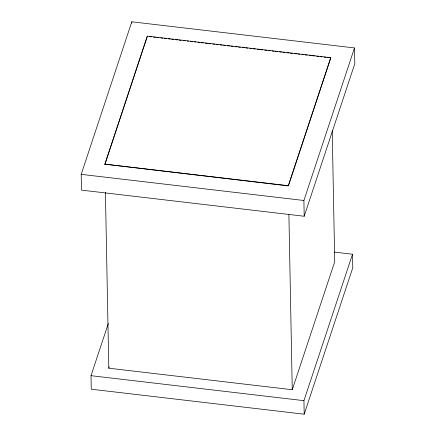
<?xml version="1.0" encoding="UTF-8"?>
<svg xmlns="http://www.w3.org/2000/svg" width="436" height="436" viewBox="0 0 436 436"><rect width="100%" height="100%" fill="white"/><g stroke="black" fill="none" stroke-linecap="round" stroke-linejoin="round"><path stroke-width="0.65" d="M81.194 174.351L131.803 21.8L354.501 47.938L354.806 63.705L304.197 216.256L81.499 190.118L81.194 174.351L303.892 200.489L354.501 47.938M104.88 164.154L147.352 36.133L330.81 57.661L288.343 185.921L104.88 164.154L288.338 185.687L330.81 57.661M104.885 164.388L147.352 36.133M334.265 252.079L352.517 254.221L352.779 267.753L304.197 414.2L91.266 389.212L91.01 375.679L108.341 323.425M332.21 130.691L334.723 261.704L292.256 389.73L108.798 368.197L109.229 366.905M304.197 414.2L303.936 400.668L352.517 254.221M149.379 36.608L151.401 36.842M153.423 37.082L155.45 37.316M156.797 37.474L158.824 37.714M160.846 37.948L162.868 38.188M164.219 38.346L166.241 38.586M168.263 38.82L170.285 39.06M171.637 39.218L173.659 39.453M175.681 39.692L177.708 39.932M179.054 40.09L181.076 40.325M183.104 40.564L185.126 40.799M187.148 41.038L188.499 41.197M190.521 41.431L192.543 41.671M194.57 41.911L195.917 42.069M197.939 42.303L199.966 42.543M201.312 42.701L203.334 42.935M205.361 43.175L207.383 43.415M208.735 43.573L210.757 43.807M212.779 44.047L214.801 44.281M216.152 44.439L218.174 44.679M220.196 44.919L222.224 45.153M223.57 45.311L225.592 45.551M227.619 45.785L229.641 46.025M230.987 46.183L233.015 46.423M235.037 46.657L237.059 46.897M238.41 47.055L240.432 47.29M242.454 47.529L244.482 47.764M245.828 47.922L247.85 48.162M249.877 48.401L251.899 48.636M253.245 48.794L255.273 49.034M257.295 49.268L259.316 49.508M260.668 49.666L262.69 49.906M264.712 50.14L266.739 50.38M268.086 50.538L270.107 50.772M272.135 51.012L274.157 51.246M275.503 51.41L277.53 51.644M279.552 51.884L281.574 52.118M282.926 52.276L284.948 52.516M286.97 52.751L288.997 52.99M290.343 53.148L292.365 53.388M294.393 53.623L296.415 53.862M297.761 54.02L299.788 54.255M301.81 54.495L303.832 54.734M305.184 54.892L307.206 55.127M309.228 55.367L311.25 55.601M312.601 55.759L314.623 55.999M316.65 56.233L318.672 56.473M320.019 56.631L322.046 56.871M324.068 57.105L326.09 57.345M327.441 57.503L329.463 57.737M91.01 375.679L303.936 400.668M303.892 200.489L304.197 216.256M288.894 214.588L292.256 389.73M131.803 21.8L131.83 23.113M105.425 192.38L108.798 368.197"/></g></svg>
